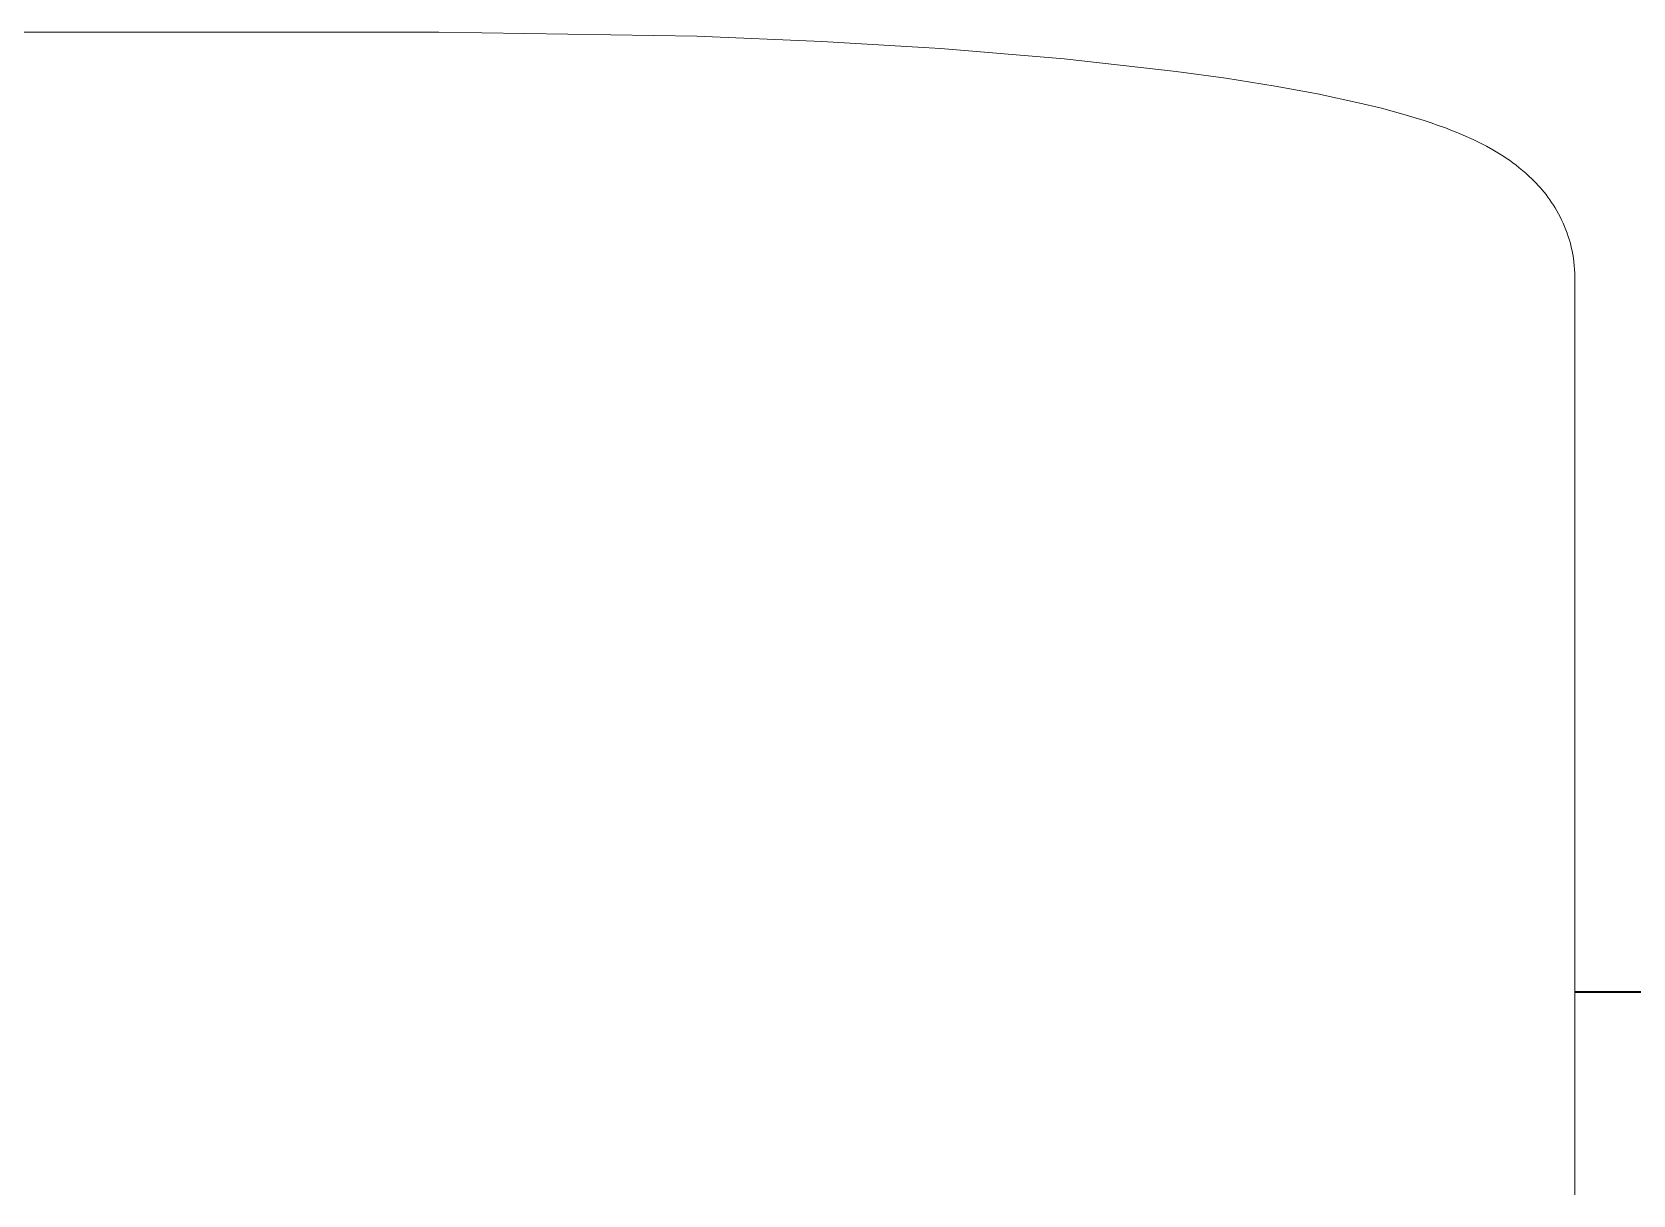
# Model space of a CAD drawing. Header units: inches. Extents: x -9 to 187, y -3 to 135.
# Drawn here: x 85.529 to 86.639, y 113.062 to 113.868 of the extents above; entities that cross this region are included whole.
import ezdxf

# ---------------------------------------------------------------- set-up
doc = ezdxf.new("R2010")
doc.units = ezdxf.units.IN
doc.layers.add('ZANO_R', color=7, linetype='Continuous', lineweight=0)

msp = doc.modelspace()

# ---------------------------------------------------------------- linework, layer by layer
at = {"layer": 'ZANO_R'}
for p, q in [((85.81103, 113.86836), (84.97059, 113.86836)), ((85.99002, 113.86544), (85.81103, 113.86836)), ((86.07647, 113.86182), (85.99002, 113.86544)), ((86.1589, 113.85681), (86.07647, 113.86182)), ((86.2445, 113.84967), (86.1589, 113.85681)), ((86.32215, 113.84099), (86.2445, 113.84967)), ((86.35647, 113.83626), (86.32215, 113.84099)), ((86.39068, 113.83083), (86.35647, 113.83626)), ((86.42012, 113.82542), (86.39068, 113.83083)), ((86.4494, 113.81913), (86.42012, 113.82542)), ((86.46436, 113.81549), (86.4494, 113.81913)), ((86.47922, 113.81142), (86.46436, 113.81549)), ((86.49396, 113.80694), (86.47922, 113.81142)), ((86.49891, 113.80533), (86.49396, 113.80694)), ((86.50383, 113.80363), (86.49891, 113.80533)), ((86.50872, 113.80184), (86.50383, 113.80363)), ((86.51358, 113.79995), (86.50872, 113.80184)), ((86.5184, 113.79797), (86.51358, 113.79995)), ((86.52318, 113.7959), (86.5184, 113.79797)), ((86.52792, 113.79374), (86.52318, 113.7959)), ((86.53262, 113.79149), (86.52792, 113.79374)), ((86.53712, 113.78917), (86.53262, 113.79149)), ((86.54168, 113.78666), (86.53712, 113.78917)), ((86.54626, 113.78393), (86.54168, 113.78666)), ((86.54856, 113.78249), (86.54626, 113.78393)), ((86.55085, 113.78098), (86.54856, 113.78249)), ((86.55314, 113.77941), (86.55085, 113.78098)), ((86.55543, 113.77777), (86.55314, 113.77941)), ((86.55771, 113.77606), (86.55543, 113.77777)), ((86.55997, 113.77428), (86.55771, 113.77606)), ((86.56222, 113.77242), (86.55997, 113.77428)), ((86.56445, 113.77049), (86.56222, 113.77242)), ((86.56667, 113.76847), (86.56445, 113.77049)), ((86.56886, 113.76637), (86.56667, 113.76847)), ((86.57027, 113.76496), (86.56886, 113.76637)), ((86.57167, 113.76351), (86.57027, 113.76496)), ((86.57306, 113.76202), (86.57167, 113.76351)), ((86.57444, 113.76048), (86.57306, 113.76202)), ((86.5758, 113.7589), (86.57444, 113.76048)), ((86.57714, 113.75727), (86.5758, 113.7589)), ((86.57847, 113.7556), (86.57714, 113.75727)), ((86.57978, 113.75387), (86.57847, 113.7556)), ((86.58106, 113.75209), (86.57978, 113.75387)), ((86.58233, 113.75026), (86.58106, 113.75209)), ((86.58356, 113.74838), (86.58233, 113.75026)), ((86.58477, 113.74644), (86.58356, 113.74838)), ((86.58595, 113.74444), (86.58477, 113.74644)), ((86.58709, 113.74238), (86.58595, 113.74444)), ((86.58821, 113.74027), (86.58709, 113.74238)), ((86.58929, 113.73809), (86.58821, 113.74027)), ((86.59033, 113.73585), (86.58929, 113.73809)), ((86.59131, 113.73357), (86.59033, 113.73585)), ((86.59224, 113.73126), (86.59131, 113.73357)), ((86.59311, 113.72892), (86.59224, 113.73126)), ((86.59392, 113.72654), (86.59311, 113.72892)), ((86.59467, 113.72413), (86.59392, 113.72654)), ((86.59535, 113.72168), (86.59467, 113.72413)), ((86.59597, 113.71921), (86.59535, 113.72168)), ((86.59652, 113.71671), (86.59597, 113.71921)), ((86.59701, 113.71418), (86.59652, 113.71671)), ((86.59742, 113.71161), (86.59701, 113.71418)), ((86.59776, 113.70903), (86.59742, 113.71161)), ((86.59803, 113.70641), (86.59776, 113.70903)), ((86.59823, 113.70377), (86.59803, 113.70641)), ((86.59835, 113.7011), (86.59823, 113.70377)), ((86.59839, 113.69841), (86.59835, 113.7011)), ((86.59839, 113.1128), (86.59839, 113.69839)), ((86.59839, 113.20321), (92.10987, 113.20321)), ((86.59839, 113.2025), (92.10987, 113.2025)), ((86.59839, 113.11265), (86.59839, 113.1128)), ((86.59839, 113.06211), (86.59839, 113.11265))]:
    msp.add_line(p, q, dxfattribs=at)

doc.saveas('drawing.dxf')
